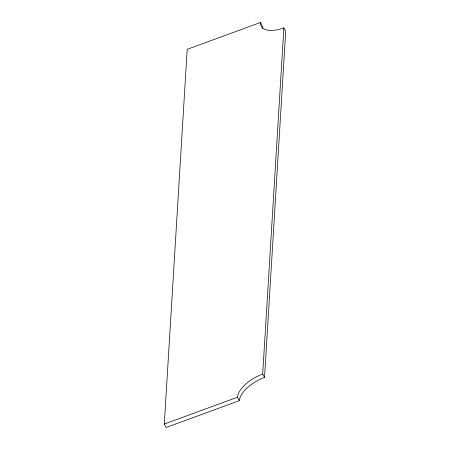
<?xml version="1.0" encoding="UTF-8"?>
<svg xmlns="http://www.w3.org/2000/svg" width="450" height="450" viewBox="0 0 450 450"><rect width="100%" height="100%" fill="white"/><g stroke="black" fill="none" stroke-linecap="round" stroke-linejoin="round"><path stroke-width="0.67" d="M164.289 424.052L187.206 49.326L260.466 22.5A26.691 12.729 -28.1 0 0 283.871 27.922L285.711 31.371L264.544 377.466A26.691 12.729 -28.1 0 0 239.383 400.674L166.129 427.5L164.289 424.052L237.544 397.221A26.691 12.729 -28.1 0 1 262.704 374.017L283.871 27.922M260.466 22.5L262.305 25.948A26.691 12.729 -28.1 0 0 262.597 28.569M262.704 374.017L264.544 377.466M237.544 397.221L239.383 400.674"/></g></svg>
